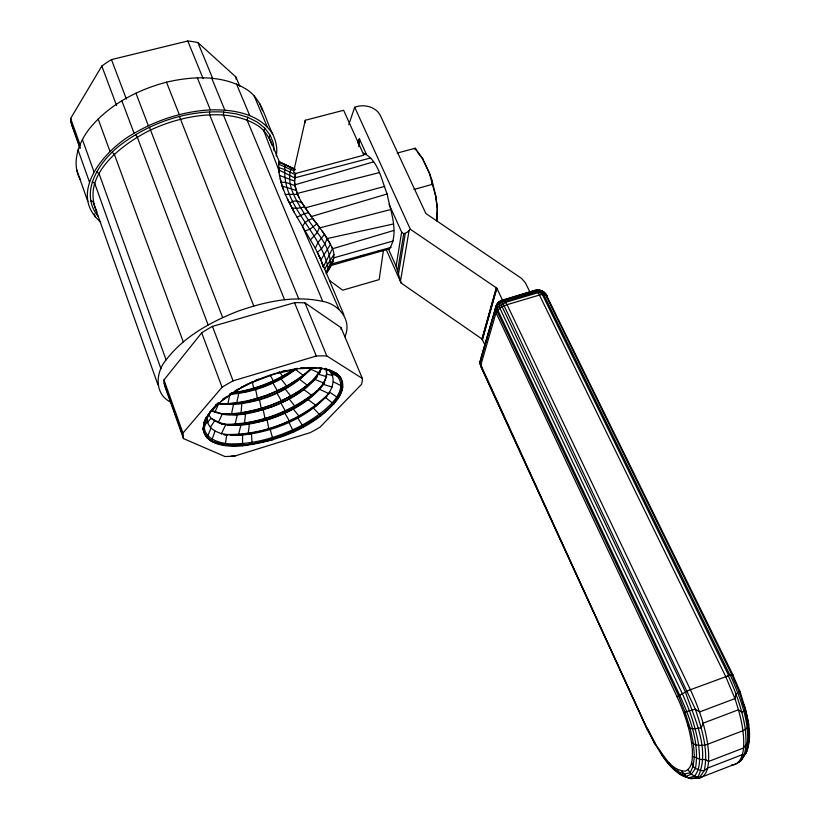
<?xml version="1.0" encoding="UTF-8"?>
<svg xmlns="http://www.w3.org/2000/svg" width="820" height="820" viewBox="0 0 820 820"><rect width="100%" height="100%" fill="white"/><g stroke="black" fill="none" stroke-linecap="round" stroke-linejoin="round"><path stroke-width="1.23" d="M436.742 219.709L437.265 208.444L435.676 196.195L429.28 172.876L422.443 158.362L415.207 148.236L397.157 153.104M203.268 426.605C203.011 445.742 228.37 447.218 242.484 445.813L242.597 435C274.116 431.586 305.675 418.62 327.58 395.199M437.347 212.626L436.886 221.062M429.28 172.876L422.443 158.362M170.796 402.169C154.129 394.256 155.462 372.3 166.091 359.898C184.039 336.395 210.965 321.799 238.025 311.169C264.921 301.729 294.349 295.067 322.731 301.411C338.844 304.046 352.497 320.548 344.81 336.764M215.957 406.054L223.214 399.719L241.582 387.44C258.823 378.215 277.539 371.655 296.901 368.754L316.838 368.026M547.001 297.476C547.176 291.971 539.621 288.835 534.855 290.393L502.619 300.007C497.463 301.473 493.527 307.633 496.059 312.758L677.033 696.713C684.761 713.615 690.911 731.553 692.387 750.187C692.387 757.331 693.125 767.879 685.161 771.159C669.807 770.451 662.929 753.057 654.216 742.951L654.862 743.822L647.195 729L481.145 366.919L480.089 364.018L480.756 358.647L480.079 362.522L480.807 366.427L646.99 728.826C657.886 747.891 674.573 787.22 703.047 776.55L737.416 763.205C758.961 746.036 746.507 713.01 739.978 691.383L736.063 693.884L734.935 698.609C740.245 714.466 744.601 731.102 743.566 747.973C742.961 754.861 740.132 765.162 731.573 764.978M279.753 162.873L279.169 161.714L278.585 167.669L279.466 175.408L282.213 186.171L285.309 194.422L294.401 212.616L315.341 248.286M305.142 122.785L305.276 120.273L343.611 110.28L363.885 155.154L295.774 173.45L293.55 172.056L305.276 120.273M97.959 216.203C77.818 190.845 101.424 158.373 123.092 143.028C151.915 122.047 187.831 110.095 223.614 112.053L223.409 115.005L298.726 298.818M329.947 265.813L389.479 248.829C399.494 232.747 390.371 211.181 387.122 193.961C381.454 180.072 378.42 159.89 363.496 153.176M684.669 715.409L684.997 712.078L678.458 695.544L496.992 311.005C494.275 307.264 497.156 302.693 500.743 300.95L501.471 301.473L501.368 300.643L503.746 300.222L507.067 304.681L690.378 689.681C699.655 709.802 707.014 731.204 708.644 753.436C708.613 761.954 709.228 774.582 699.593 778.221L696.518 778.18M203.401 427.015C202.704 434.928 210.402 441.785 218.007 443.558M204.088 423.909L203.37 429.7L203.893 424.36L206.978 416.703M204.713 422.423C200.828 438.659 221.072 444.46 233.546 443.856C254.005 443.794 274.044 438.044 292.658 429.834C310.001 422.372 363.475 390.084 329.968 370.291M225.07 445.567L225.162 445.034C215.762 444.009 204.17 439.53 203.052 428.747L204.19 427.671L207.306 420.024L207.808 415.145M358.155 143.705L358.545 139.994L359.447 139.021L366.386 154.242M358.555 144.258L359.088 139.195M358.77 144.002L359.293 139.031M358.75 146.688L359.549 139.133M276.207 155.974C277.795 148.543 275.95 140.886 272.722 134.142C265.024 118.695 262.092 99.046 246.318 89.236C222.497 74.671 192.741 76.096 166.491 82.174C137.012 89.954 108.476 105.001 89.144 129.078C78.32 143.121 70.93 163.611 80.606 180.113M383.504 249.782L379.168 279.62L342.627 290.188L329.496 280.45M484.968 344.974L481.924 338.937L401.113 283.033L396.101 266.233L401.636 232.101L389.018 204.211M397.679 270.508L403.727 233.802L407.048 232.378L410.328 229.262L354.681 107.236C363.813 103.822 375.909 106.528 380.48 115.743L425.836 213.497L521.428 278.318L525.312 282.705L530.345 292.832M398.582 273.49L405.244 233.485M400.549 280.778L409.098 230.522M677.966 769.724L677.658 771.487L679.308 773.598L688.708 777.903L694.468 776.161L699.696 777.227L704.277 770.636L707.629 768.084L742.407 754.625L744.211 755.169L746.046 753.272C751.94 726.407 740.931 699.316 730.333 675.055L688.728 690.327L677.033 696.713M749.357 738.102L747.184 750.935L743.545 756.45M691.567 742.448C696.026 746.128 702.494 745.995 707.721 744.211L742.951 730.712L747.215 728.016L748.67 724.562L745.165 707.66L743.227 703.775M272.722 134.142C259.807 113.447 232.849 109.255 210.35 109.89C183.506 111.356 157.276 119.761 134.121 133.322C105.76 148.758 66.369 192.936 100.747 222.148M278.779 162.913L279.384 161.684C273.306 148.563 269.872 132.614 256.424 124.783C246.41 118.777 234.93 116.091 223.409 115.005C198.409 113.508 173.44 119.494 150.798 129.888C122.385 143.869 79.888 175.316 96.903 211.806M326.257 369.83C327.631 377.046 323.439 383.709 319.052 389.049L329.117 393.743M223.614 112.053L236.467 113.898L247.783 117.291L247.086 120.089L322.731 301.411M229.959 393.938L227.837 404.178C258.197 403.389 289.276 391.273 310.339 369.061L319.123 372.957M326.011 368.744C337.85 374.535 332.971 390.146 325.284 397.382L333.535 403.819L327.446 409.918M370.784 157.942L294.718 177.858L295.774 173.45C291.008 189.164 302.447 204.17 311.067 216.234C318.293 226.074 326.37 235.504 331.587 246.635C336.856 255.594 332.223 265.352 326.719 272.978M340.915 392.39C344.882 384.242 340.382 374.299 332.602 371.193M342.288 387.809L341.13 392.165L337.881 398.11L338.311 398.428C315.526 427.312 278.072 441.334 242.484 445.813M331.26 373.213L338.68 376.841L340.249 376.892C344.81 383.637 342.534 392.144 338.311 398.428M481.924 338.937L496.407 287.861L410.328 229.262M211.97 441.703L207.183 437.521L210.976 428.06L208.382 424.36L207.306 420.024M210.976 428.06L215.014 431.053L211.662 440.75C238.333 451.256 268.068 441.17 293.263 430.9C312.676 420.988 336.292 409.047 342.401 386.333L333.32 381.802M482.191 339.162L496.407 287.861M482.293 339.295L496.684 288.087M482.467 339.572L496.797 288.22M481.114 357.417L496.715 304.743M223.214 399.719L231.886 393.241L241.582 387.44M293.621 431.812L288.988 422.402L289.245 420.752L284.919 413.229L285.401 411.056L280.758 402.733L281.424 401.021L299.751 391.099L314.654 379.721M207.491 438.464L207.183 437.521M348.808 124.64L354.681 107.236M732.516 675.998L733.049 675.178L546.294 294.913L540.913 294.616L507.067 304.681L502.598 306.547L497.781 310.083L496.059 312.758L480.786 365.156L481.699 367.309M203.575 423.397L205.881 417.575M203.719 423.807L206.015 417.985L210.279 411.671M210.238 412.388L206.199 418.538L210.238 412.388L218.796 403.317M247.783 117.291L257.316 122.108L264.829 128.176L263.794 130.708L278.728 169.935L279.005 172.466M357.551 142.126L358.545 139.994M322.239 231.178L324.454 234.346L317.914 242.648L315.3 248.214L320.907 259.96L323.275 266.941L332.459 248.788L393.713 230.502M300.325 368.426L307.162 367.78L316.479 367.842L325.007 369.092L324.771 368.559M264.829 128.176L270.21 135.321L269.073 137.688L272.178 145.519M732.916 675.536L731.911 674.788L727.237 675.957M326.073 273.665L329.763 266.531M320.938 368.877C301.781 401.492 259.694 414.848 223.573 414.51M321.112 369.266C311.846 388.577 291.1 398.879 272.23 406.73C253.072 413.218 230.768 419.409 211.365 410.656L211.232 410.256M741.69 759.853L742.93 757.362M214.727 412.347L218.837 403.542L233.556 404.127L231.414 414.356L237.318 414.766L235.022 424.606C268.171 423.827 301.739 409.303 323.736 384.201M218.222 422.7L222.353 413.885L212.236 410.697M221.215 434.159L225.9 424.278L219.75 422.894L211.027 418.251C227.13 430.305 249.341 424.493 267.176 419.953C287.441 413.475 307.274 403.399 321.419 387.122M326.216 271.881L334.006 257.777L393.292 240.957M391.13 247.343L331.167 264.081L333.115 261.252M239.778 86.254L235.883 76.967L197.917 42.568A85.844 53.372 -19.8 0 0 187.78 41L111.458 59.604A85.844 53.372 -19.8 0 0 101.813 66.051L70.643 118.469L71.094 122.129A85.844 53.372 -19.8 0 0 71.924 125.665L80.073 148.512M328.256 269.647L329.988 266.961C332.571 246.031 313.845 230.492 304.353 213.682C296.297 200.572 285.38 184.049 291.325 168.161L292.104 167.721L294.728 168.92M333.924 254.548L324.617 269.062M312 367.38C289.388 393.098 252.949 406.74 218.971 403.942M208.413 414.664L210.627 411.65M210.402 427.169L214.707 420.732M340.249 376.892L340.659 377.805L337.04 374.063L331.362 370.937M319.216 389.428C323.849 383.76 329.025 375.724 325.56 368.293M547.104 295.989L544.224 292.586L538.115 292.648L505.745 302.313L497.299 307.572L495.29 310.001L480.079 362.522L480.315 363.854L647.195 729M333.76 404.332L333.351 403.993L338.086 397.905L329.363 392.001M501.768 300.755L534.855 290.393L536.71 291.049L538.801 293.734L725.69 676.51L734.935 698.609L699.542 711.965L695.36 709.208L501.543 300.428M163.979 379.926L201.689 332.828A93.408 42.22 -20.9 0 1 212.462 326.391L294.534 302.683A93.408 42.22 -20.9 0 1 304.989 302.918L341.069 327.672L362.389 378.502A94.946 39.637 -21.1 0 1 361.569 384.283L320.2 427.015A94.946 39.637 -21.1 0 1 310.185 432.652L235.084 455.94L230.943 456.279A94.946 39.637 -21.1 0 1 224.936 456.525L183.495 438.587L164.656 385.759A93.408 42.22 -20.9 0 1 163.979 379.926L182.952 433.073A94.946 39.637 -21.1 0 0 183.495 438.587M206.968 423.048L211.027 418.251L208.444 414.284M499.708 301.709L497.648 303.666L498.765 302.754M182.952 433.073L222.066 387.255A94.946 39.637 -21.1 0 1 233.075 380.849L316.284 356.013A94.946 39.637 -21.1 0 1 326.811 355.962L362.389 378.502M330.767 264.45L332.284 262.738M342.575 386.722L342.811 387.235M211.744 409.785L216.541 404.465M210.053 411.835L218.489 403.122M310.544 239.758L317.319 232.501L319.41 227.314L312.809 218.55C308.392 219.534 304.394 222.589 302.467 226.31L339.08 309.376M316.94 376.79C291.787 400.539 256.783 413.721 222.312 414.141M328.953 393.364C302.006 420.332 262.789 435.604 224.731 434.426M326.606 396.296L313.476 408.124L320.446 415.607L312.143 421.316M324.679 382.161L323.049 384.293L332.284 387.091M320.251 372.157L318.621 374.268L326.688 376.718M319.052 389.049L320.671 387.522M317.125 376.769L314.849 379.404L324.566 383.35M215.629 405.09L218.345 402.712M220.6 401.738L223.306 399.381L222.876 398.756M297.137 368.272C278.093 383.36 254.272 392.349 230.092 394.328M310.216 369.441C285.842 390.638 253.636 403.204 221.328 403.87M310.38 369.82L299.484 379.25L307.715 385.533L303.851 389.613L311.938 395.496L308.084 399.658L316.182 405.521C291.356 423.192 261.324 434.528 230.697 435.154M414.407 149.004L415.207 148.236L416.519 150.88M318.775 389.295C293.437 410.871 260.288 423.704 226.986 424.411M318.939 389.674C293.591 411.25 260.432 424.094 227.119 424.801M327.6 409.764L320.323 415.73L320.671 416.119M223.973 398.479L226.843 396.419M229.713 394.369L231.629 392.995M293.334 369.553C274.803 381.925 253.339 390.053 231.24 392.944M295.446 368.549C276.524 381.782 254.251 390.289 231.373 393.323M320.446 415.607L303.103 426.564L293.396 431.351M316.848 223.901L309.642 229.385L305.194 230.809M289.46 203.37L292.699 201.361L296.676 200.879L301.842 202.663L311.333 216.552L387.122 193.961M234.868 391.058L238.118 389.121M241.367 387.173L252.14 382.151L241.572 387.727M297.065 217.249L304.353 213.682L308.484 212.728M500.169 301.319L497.422 303.82L497.781 310.083L679.514 694.858C689.999 717.582 699.778 743.053 695.452 768.463L691.342 774.152L686.299 776.253L681.789 771.149M283.218 435.533L293.416 431.289M255.327 380.47L258.679 379.076M252.181 382.407L274.803 373.899L297.168 368.938M534.189 291.192L536.208 290.085L539.181 290.106L542.44 291.131L545.556 294.564L731.911 674.788L739.435 692.234L745.052 709.874L748.332 726.325M283.248 435.584L262.328 441.99M534.814 290.659L540.339 290.3L543.404 291.694L545.761 294.175M737.651 762.497L739.814 761.841C747.727 753.037 746.056 740.399 745.38 729.513C742.5 710.766 736.257 692.767 728.211 675.639M294.913 184.838L373.582 161.837M342.862 261.354L346.563 260.299M360.103 256.445L363.793 255.389M377.343 251.535L381.034 250.489M413.987 189.44L432.212 184.397L431.966 180.287L429.301 172.518M272.978 439.653L252.099 444.061L251.484 433.934L248.245 433.349L249.382 424.094L244.555 423.099L245.528 413.444L231.414 414.356M305.122 207.89L384.734 186.386M282.541 371.276L285.954 370.394M319.8 227.847L390.966 209.459M297.26 193.417L379.322 172.61M393.241 224.034L327.2 238.558L324.689 244.257L321.389 248.911L317.412 252.273L320.907 259.96L330.481 244.298L324.454 234.346M500.743 300.95L500.261 301.719L501.194 304.712L685.356 691.783C694.099 717.818 710.889 750.054 697.933 777.145L691.414 778.836L681.451 775.136L674.143 768.965M363.27 154.006L365.679 153.565M730.333 675.055L733.039 675.28M387.511 249.147L389.479 248.829M536.915 290.731L538.627 290.485L535.347 290.628M242.3 445.28L252.242 444.071L252.283 444.594M231.127 393.825L246.779 391.509L264.296 386.24L280.952 378.625L295.303 369.328L303.523 375.632L286.877 386.363L267.597 395.158L247.332 401.287L237.369 403.163L221.472 404.26M300.376 368.077L303.81 367.749M692.418 756.942L694.386 756.757L699.716 759.361L705.866 759.689L708.603 761.462L743.566 747.973L749.049 740.357L748.25 724.029M299.228 197.845L297.65 194.381L285.309 194.422M230.943 456.279L235.084 455.94M304.568 207.05L296.491 208.382L291.848 207.972M233.157 445.608L242.484 445.28M336.63 373.151L335.124 373.172L327.928 369.81M280.132 178.678L281.045 182.245L285.483 182.286L295.046 185.648L297.65 194.381M221.287 424.196L240.957 425.067L238.507 434.518L242.597 435L224.639 434.631M215.014 431.053L220.344 433.267L226.832 434.682L225.162 445.034M224.895 445.034L233.382 445.608M223.696 434.733L227.222 435.01M222.363 424.145L224.69 424.34M222.353 413.885L229.385 414.52M319.882 367.842L322.168 368.139M318.939 367.801L321.266 368.098M332.899 375.478L326.555 374.186M324.423 368.621L331.557 370.609M324.607 368.908L331.792 371.132M279.466 175.408L294.575 181.107L294.708 177.909L278.728 169.863L278.595 167.587L284.253 169.361L295.343 174.691M296.225 190.455L282.203 186.089L281.045 182.245M403.727 233.802L401.636 232.101M90.507 200.582L93.008 201.648L157.922 384.744M278.646 164.113L290.567 169.535L294.339 170.509L295.036 169.586L278.964 162.135M279.169 161.714L295.015 169.35M279.579 162.073L292.791 168.233M272.845 439.161L270.262 429.506L268.776 428.522L267.033 419.563L264.942 418.364L263.179 409.385L261.272 408.647L241.018 413.3L241.849 403.245C229.825 406.566 245.703 389.746 233.608 392.698M92.209 181.897L94.72 183.373L160.935 368.713M96.627 171.974L99.056 173.655L166.091 359.898M673.22 768.197C667.972 763.604 663.226 757.731 660.213 751.366M682.055 774.408L683.931 775.997M286.19 165.158L285.114 165.261C280.235 205.092 321.132 231.322 328.164 268.345M112.248 152.253L114.38 154.375L183.27 341.858M417.718 152.53L423.171 159.51M336.805 373.541L340.423 377.282M666.158 759.576L662.078 755.333M279.2 371.726L282.869 376.472L281.106 379.004L286.877 386.363L285.145 388.977L290.915 396.306L289.204 399.002L294.974 406.3L293.283 409.077L298.9 415.976L297.824 418.036L303.369 426.994M274.803 373.899L274.587 373.356M687.662 724.808L690.214 728.508L693.423 743.781L694.386 756.757L693.064 766.495L690.02 772.829L684.341 774.008L677.658 771.487L670.063 765.08L669.366 762.846M480.735 359.416L481.125 360.011M135.607 134.603L137.258 137.114L208.147 324.956M294.401 212.616L287.266 198.84M435.676 196.195L436.968 204.303A39.391 11.347 75.2 0 1 437.337 214.409M270.282 375.314L273.531 381.136L272.978 383.073L277.467 391.048L276.934 393.067L281.424 401.021L271.461 405.172L261.272 408.647L259.499 399.647L257.47 398.602L255.696 389.582L253.698 388.608L252.375 382.048M655.703 744.263L647.308 728.16M687.98 769.703L691.342 774.152L694.468 776.161C701.51 767.489 699.45 755.609 698.701 745.329C695.708 727.299 689.743 709.946 682.178 693.341L499.913 308.238L498.714 302.734L501.983 300.868L537.715 290.208L542.276 294.38L728.672 675.495M149.435 127.213L222.661 317.555M541.128 290.762L541.477 291.469M729.954 675.147L542.635 292.33L541.015 290.895L539.222 291.018L505.058 301.401C501.081 302.18 496.643 304.548 495.27 308.597L480.089 361.692M496.981 288.517L502.896 300.96M734.074 679.421L735.622 682.834M388.332 248.808L396.101 266.233M386.138 249.393L401.113 283.033M732.834 674.87L740.081 691.691M254.077 95.725L267.217 126.772M319.298 256.209L343.949 315.054M236.519 84.04L249.71 115.538M197.917 42.568L212.831 78.823M304.989 302.918L326.811 355.962M211.714 78.197L224.823 110.116M187.78 41L203.124 78.607M294.534 302.683L316.284 356.013M197.312 77.787L210.35 109.89M331.587 246.646L332.459 248.788M284.56 299.731L209.643 114.82L209.561 111.848M270.21 135.321L273.367 143.336L274.157 150.747M166.491 82.174L179.283 114.574M253.759 305.983L179.416 116.409M259.653 103.31L262.554 110.7M736.657 685.11L738.01 688.615M135.915 93.121L148.379 125.706M111.458 59.604L126.413 99.107M212.462 326.391L233.075 380.849M121.831 100.706L134.121 133.322M101.813 66.051L116.604 105.554M201.689 332.828L222.066 387.255M322.239 263.538L323.254 266.9M98.123 118.961L110.054 151.526M82.389 139.472L93.992 171.851M80.309 145.529L70.643 118.469L71.924 125.665M71.094 122.129L80.124 147.446M164.113 382.919L183.014 435.902M78.013 149.845L89.472 182.081M94.249 213.866L95.479 217.361M76.526 169.443L87.771 201.31M691.67 762.528L693.064 766.495L695.452 768.463L701.254 770.605L704.277 770.636C708.644 749.849 701.766 728.836 695.36 709.208L684.997 712.078L690.214 728.508L695.247 728.785L701.264 727.781L703.109 723.189L738.482 709.761L741.936 712.324L745.052 709.874L745.165 707.66M282.203 186.089L283.628 190.199M431.966 180.287L435.891 196.564M294.688 183.055L295.046 185.648M235.883 76.967L235.955 77.685A85.844 53.372 -19.8 0 1 236.068 79.13M740.07 692.408L740.265 694.458M342.176 381.331L342.35 385.082M341.069 327.672A93.408 42.22 -20.9 0 1 341.038 329.455"/></g></svg>
